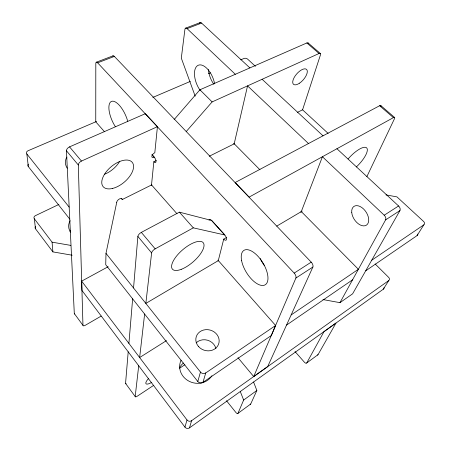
<?xml version="1.0" encoding="UTF-8"?>
<svg xmlns="http://www.w3.org/2000/svg" width="451" height="451" viewBox="0 0 451 451"><rect width="100%" height="100%" fill="white"/><g stroke="black" fill="none" stroke-linecap="round" stroke-linejoin="round"><path stroke-width="0.68" d="M116.741 202.279L105.985 253.366L105.731 264.731L197.809 381.507A3.693 3.422 19.2 0 0 202.961 382.358L271.333 335.499L275.617 325.492L217.934 260.137M153.814 385.267L137.408 396.102A2.92 0.84 -38.2 0 1 135.187 396.525L125.558 383.401L128.202 351.808M128.907 343.386L132.639 298.838M133.547 287.98L137.871 236.431A3.963 1.798 -39.5 0 1 141.343 232.383L179.402 212.156L211.705 220.494L224.84 234.977L193.304 227.851L179.402 212.156M151.457 185.502L153.842 161.723L156.311 160.539M74.646 314.02A2.74 1.139 -36 0 1 74.302 313.541L66.455 150.781A3.687 2.199 -38.1 0 1 69.555 146.874L145.295 113.703L157.427 126.68L154.811 152.748A3.354 1.753 -42.3 0 0 151.84 156.3A3.354 1.753 -42.3 0 0 154.355 157.252L152.055 154.716M135.187 396.525L138.711 365.75M144.624 314.037L139.647 357.542L166.447 340.635M193.304 227.851L155.167 248.856A4.02 1.708 -39.7 0 0 151.621 252.926L145.836 303.422L218.56 260.475M234.137 144.049L247.554 85.876L308.484 143.542M218.199 260.96L223.73 239.131L226.723 237.412M375.153 263.965L388.599 277.314A2.841 2.159 30 0 1 388.745 280.567L383.316 289.192L189.476 427.875A3.236 3.129 25 0 1 184.961 427.142L186.985 419.932L81.659 281.142L108.167 266.71M197.809 381.507L200.464 372.058L105.985 253.366M189.476 427.875L191.602 420.687L388.745 280.567M202.961 382.358L205.752 372.938L275.617 325.492M300.98 212.387L322.42 156.734L384.207 215.217A3.664 2.34 54.9 0 1 385.605 219.879L339.964 302.66L322.944 299.56M226.526 400.759L235.704 412.253A2.898 1.003 55.8 0 0 237.925 413.398L243.647 400.048L256.85 390.47L253.592 382.031M237.97 357.694L253.699 376.574L295.907 278.036L312.881 267.037A3.929 2.086 56.5 0 0 311.218 262.144L114.362 56.42A3.377 1.404 68 0 0 112.756 56.048M237.925 413.398L250.694 404.034L256.85 390.47M312.881 267.037L267.668 366.646L253.699 376.574M366.894 176.578L394.456 118.754A3.354 1.077 -47.7 0 0 393.424 117.621L379.629 105.731L235.151 182.525L249.11 197.11L393.424 117.621M306.719 362.965L323.987 331.648L336.001 323.051L318.017 354.683L306.719 362.965A2.723 1.223 54.1 0 1 304.318 362.114L295.01 351.538M336.931 148.74L398.583 205.983A3.614 2.385 54.5 0 1 399.93 210.589L352.614 293.821L339.964 302.66M365.733 270.797L417.045 235.619L423.833 224.835A3.185 2.249 27.8 0 0 423.54 221.407L396.953 196.884L385.983 194.905M174.154 119.571L199.911 89.788L306.849 42.958A3.123 1.438 -50.5 0 1 308.354 43.341M186.229 131.557L212.128 101.915L319.071 53.494A3.157 1.392 -50.1 0 1 320.447 54.915L302.57 109.813L297.525 112.322M286.588 325.047L352.597 279.8M291.177 314.928L358.398 269.281L300.992 211.271M371.748 260.216L423.833 224.835M179.594 368.236L184.871 364.752M385.605 219.879L399.93 210.589M384.207 215.217L398.583 205.983M295.907 278.036A3.991 2.018 56.8 0 0 294.182 273.097L311.218 262.144M276.745 226.12L302.198 211.091M101.148 316.1L85.318 325.278A2.768 1.099 -36.4 0 1 82.961 325.334L74.302 313.541M116.753 202.279A3.275 1.657 -39.4 0 1 119.583 198.885A3.275 1.657 -39.4 0 1 122.238 199.551L151.869 184.803M209.253 156.249L234.469 143.7M58.906 204.433L35.409 215.657A2.92 2.255 -4.9 0 0 34.327 218.774L35.477 228.764L52.902 251.895L72.171 255.215M82.961 325.334L78.311 165.004A3.732 2.142 -38.4 0 1 81.473 161.069L157.427 126.68M96.61 121.449L28.103 150.724A3.281 2.362 -2.4 0 0 26.857 153.971L28.306 166.537L69.73 219.073M152.838 97.416L190.328 81.4M208.424 73.665L210.363 72.836M240.738 59.853L243.968 58.472A2.667 1.731 12.7 0 1 247.667 59.166L255.407 66.308M96.345 62.199L113.054 55.823M185.665 28.125L200.165 22.595M104.525 131.754L95.753 121.815L95.809 63.444A3.422 1.353 67.6 0 1 97.625 62.819L114.362 56.42M195.17 96.136L181.308 58.128L184.91 29.383A3.185 1.612 70.1 0 1 187.064 28.622L201.574 23.074L249.877 67.909M34.327 218.774L52.074 242.159L70.768 245.395M308.163 42.992L320.368 53.506M380.836 105.607L394.608 117.469M306.849 42.958L319.071 53.494M302.345 109.604L328.136 133.395M262.121 79.28L323.017 135.819M187.064 28.622L235.315 74.285M199.911 89.788L212.128 101.915M233.691 143.255L259.917 169.762M97.625 62.819L294.182 273.097M151.987 154.749L154.287 157.286A3.354 1.421 64.1 0 1 156.001 161.644A3.354 1.421 64.1 0 1 153.842 161.723M151.406 184.769L176.989 213.757M121.33 198.479L122.238 199.551M69.555 146.874L81.473 161.069M141.343 232.383L155.167 248.856M66.455 150.781L78.311 165.004M137.871 236.431L151.621 252.926M26.857 153.971L69.155 207.099M184.961 427.142L81.924 290.41L81.659 281.142M240.287 391.547L243.647 400.048M52.074 242.159L52.902 251.895M318.017 354.683A2.695 1.252 53.8 0 1 317.448 355.005M213.842 84.252A16.664 8.885 67.9 0 1 208.407 69.488M199.528 23.266A3.146 1.652 70.6 0 1 201.574 23.074M200.103 90.279A16.862 8.676 67.6 0 1 198.057 65.333A16.862 8.676 67.6 0 1 214.524 83.283M250.694 404.034A2.864 1.043 55.5 0 1 250.209 404.288M264.399 265.56A19.945 9.883 58.2 0 1 260.193 258.513M223.73 239.131A3.557 1.635 60.2 0 0 226.464 239.52A3.557 1.635 60.2 0 0 224.773 235.016L211.637 220.528A3.512 1.595 61 0 0 209.022 220.257M115.417 126.742A18.079 7.25 65.7 0 1 111.408 101.43A18.079 7.25 65.7 0 1 127.734 121.285M119.763 161.255A18.739 10.435 -39.8 0 1 104.457 174.295M379.629 105.731A3.315 1.139 -48.1 0 1 380.926 106.357M126.173 383.778A2.892 0.891 -37.8 0 1 125.558 383.401M348.104 158.966A17.803 5.824 -46.3 0 1 366.663 147.905A17.803 5.824 -46.3 0 1 356.335 166.971M151.784 382.313A9.364 2.757 -38.6 0 1 146.034 383.784A9.364 2.757 -38.6 0 1 148.424 378.671M67.21 168.172A17.713 13.096 1 0 1 66.872 157.049M205.752 372.938A3.788 3.478 18.7 0 1 200.464 372.058M28.306 166.537A3.208 2.345 -2.9 0 1 28.334 164.187M417.773 234.069A3.118 2.232 28.2 0 1 417.045 235.619M196.191 342.828A11.489 10.356 16.9 0 1 207.618 340.234A11.489 10.356 16.9 0 1 215.888 348.578M191.602 420.687A3.309 3.174 23.3 0 1 186.985 419.932M211.891 375.773A17.33 15.903 16.6 0 1 189.234 381.326A17.33 15.903 16.6 0 1 181.048 360.27M70.536 232.096A15.779 12.493 -1.1 0 1 70.176 220.702M384.026 287.71A2.791 2.142 30.4 0 1 383.316 289.192M35.477 228.764A2.864 2.232 -5.4 0 1 35.488 226.526M70.018 231.797A15.486 12.38 -1.5 0 1 70.644 230.596M179.554 367.757A16.969 15.689 16.8 0 1 183.506 363.032M351.735 212.46A11.264 6.957 56.3 0 0 365.197 225.709A11.264 6.957 56.3 0 0 363.692 209.106A11.264 6.957 56.3 0 0 351.735 212.46M241.55 260.345A20.239 9.539 58.3 0 0 263.66 285.387A20.239 9.539 58.3 0 0 258.575 256.946A20.239 9.539 58.3 0 0 241.55 260.345M112.711 188.405A18.959 10.119 -40 0 0 133.237 164.215A18.959 10.119 -40 0 0 107.039 170.805A18.959 10.119 -40 0 0 112.711 188.405M299.554 83.159A9.911 4.414 -49 0 0 306.556 69.403A9.911 4.414 -49 0 0 293.928 77.984A9.911 4.414 -49 0 0 299.554 83.159M181.189 269.365A20.306 7.988 -40.8 0 0 203.953 244.335A20.306 7.988 -40.8 0 0 178.258 254.082A20.306 7.988 -40.8 0 0 181.189 269.365M198.361 346.334A11.777 10.508 16.7 0 0 218.363 344.733A11.777 10.508 16.7 0 0 205.746 329.664A11.777 10.508 16.7 0 0 198.361 346.334"/></g></svg>
